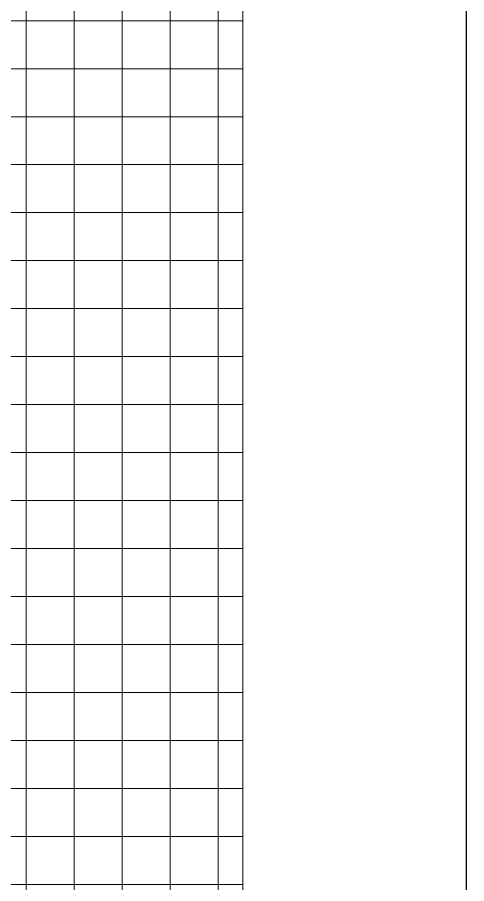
# Model space of a CAD drawing. Header units: inches. Extents: x 112 to 4169, y -2569 to 841.
# Drawn here: x 850.6 to 920.8, y -2204.9 to -2069.5 of the extents above; entities that cross this region are included whole.
import ezdxf

# ---------------------------------------------------------------- set-up
doc = ezdxf.new("R2010")
doc.units = ezdxf.units.IN
doc.header["$MEASUREMENT"] = 0
doc.layers.add('HACTH', color=8, linetype='Continuous', lineweight=9)
doc.layers.add('railing', color=232, linetype='Continuous', lineweight=15)
doc.layers.add('TEG BORDER', color=7, linetype='Continuous')

# ---------------------------------------------------------------- blocks, each defined once
blk = doc.blocks.new('240 BORDER A2')
at = {"layer": 'TEG BORDER'}
blk.add_line((489, 116), (489, 415), dxfattribs=at)

msp = doc.modelspace()

# ---------------------------------------------------------------- hatches: boundary and pattern name
at = {"layer": 'HACTH', "ltscale": 10}
h = msp.add_hatch(dxfattribs=at)
h.set_pattern_fill('ANSI37', color=256, scale=60, angle=45, style=0)
h.set_pattern_definition([(90, (-138393.006, -173797.579), (-7.5, 1e-15), []), (180, (-138393.006, -173797.579), (-1e-15, -7.5), [])])
h.paths.add_polyline_path([(885.86, -2002.29), (830.85, -2002.29), (161.85, -2002.29), (161.85, -2057.3), (221.85, -2057.3), (233.85, -2057.3), (340.85, -2057.3), (340.85, -2021.29), (484.85, -2021.29), (484.85, -2057.3), (490.85, -2057.3), (490.85, -2039.3), (560.85, -2039.3), (560.85, -2057.3), (584.85, -2057.3), (584.85, -2039.3), (654.85, -2039.3), (654.85, -2057.3), (664.85, -2057.3), (719.85, -2057.3), (719.85, -2039.3), (789.85, -2039.3), (789.85, -2057.3), (818.85, -2057.3), (830.85, -2057.3), (830.85, -2069.3), (830.85, -2076.3), (848.85, -2076.3), (848.85, -2146.3), (830.85, -2146.3), (830.85, -2172.3), (848.85, -2172.3), (848.85, -2237.3), (866.86, -2237.3), (866.86, -2337.3), (830.85, -2337.3), (830.85, -2351.3), (830.85, -2411.3), (885.86, -2411.3)])
h.paths.add_polyline_path([(221.85, -2076.29), (221.85, -2069.3), (221.85, -2062.3), (161.85, -2062.3), (161.85, -2261.3), (221.85, -2261.3), (221.85, -2231.29), (203.85, -2231.29), (185.84, -2231.29), (185.84, -2129.29), (221.85, -2129.29)], flags=17)

# ---------------------------------------------------------------- linework, layer by layer
at = {"layer": 'railing', "ltscale": 20}
msp.add_lwpolyline([(361.85, -2002.29), (161.85, -2002.29), (161.85, -2057.3), (161.85, -2002.29), (830.85, -2002.29), (885.86, -2002.29), (885.86, -2411.3), (830.35, -2411.3)], dxfattribs=at)

# ---------------------------------------------------------------- block references
at = {"xscale": 1.652949273830399, "yscale": 1.652949273830399, "zscale": 1.652949273830399}
msp.add_blockref('240 BORDER A2', (112.48, -2569.03), dxfattribs=at)

doc.saveas('drawing.dxf')
